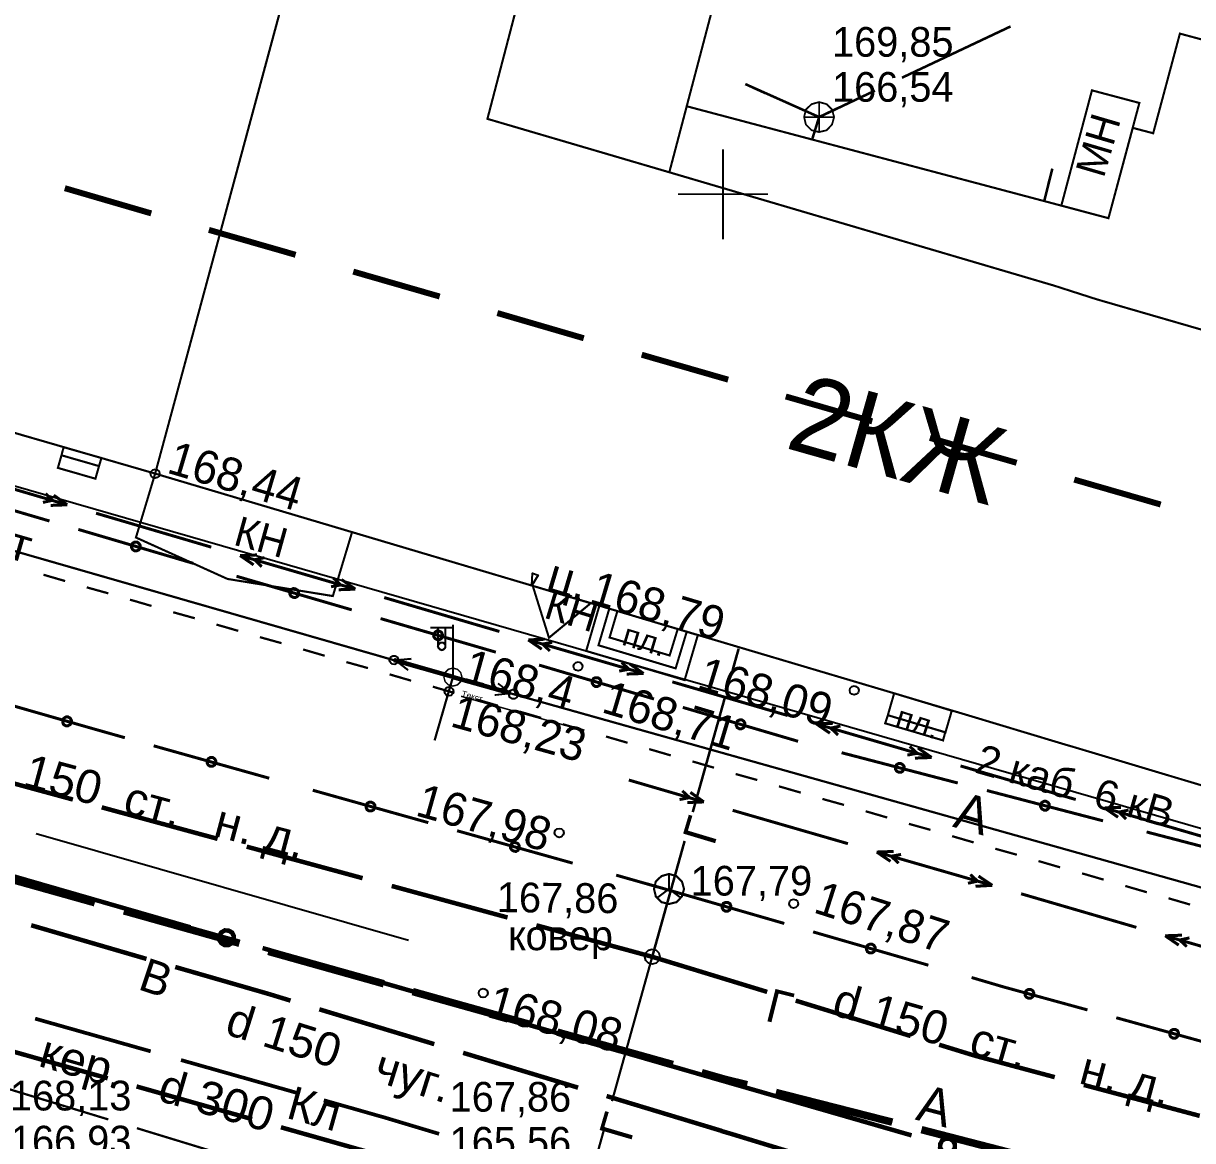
# Model space of a CAD drawing. Extents: x -2634 to -2115, y -2142 to -1393.
# Drawn here: x -2273.31 to -2234.36, y -1581.53 to -1544.31 of the extents above; entities that cross this region are included whole.
import ezdxf

# ---------------------------------------------------------------- set-up
doc = ezdxf.new("R2010")
doc.units = 0
doc.header["$MEASUREMENT"] = 0
for name, color, linetype in [('500_Дополн-Бордюры__п', 7, 'Continuous'), ('500_Дополн-Ступени__л', 7, 'Continuous'), ('500_Дороги-Проезжие_ч', 7, 'Continuous'), ('500_Линии_-Линии_связ', 7, 'Continuous'), ('500_Линии_-ЛЭП_провод', 7, 'Continuous'), ('500_Линии_-Смотровые_', 7, 'Continuous'), ('500_Линии_-Фонари_час', 7, 'Continuous'), ('500_Линии_-Электрокаб', 7, 'Continuous'), ('500_Объект-Опоры', 7, 'Continuous'), ('500_Рельеф-Высотные_о', 7, 'Continuous'), ('500_Строен-Дополнения', 7, 'Continuous'), ('500_Строен-Здания', 7, 'Continuous'), ('500_Трубоп-Водопровод', 7, 'Continuous'), ('500_Трубоп-Газопровод', 7, 'Continuous'), ('500_Трубоп-Канализаци', 7, 'Continuous'), ('500_Трубоп-Смотровые_', 7, 'Continuous'), ('500_Улицы-Улицы_и_их', 7, 'Continuous'), ('ЗАЯВКИ-Условные_з', 7, 'Continuous'), ('Красные_ли-Красные_ли', 7, 'Continuous'), ('Красные_ли-Линии_регу', 7, 'Continuous'), ('Красные_ли-Оси_улиц_к', 7, 'Continuous')]:
    doc.layers.add(name, color=color, linetype=linetype)
doc.styles.add('TARIAL', font='Arial')

msp = doc.modelspace()

# ---------------------------------------------------------------- linework, layer by layer
at = {"layer": '500_Дополн-Бордюры__п', "color": 1, "const_width": 0.075}
for points in [[(-2272.64, -1562.68), (-2271.92, -1562.89)], [(-2271.2, -1563.1), (-2270.48, -1563.3)], [(-2269.76, -1563.51), (-2269.04, -1563.72)], [(-2268.32, -1563.93), (-2267.6, -1564.13)], [(-2266.88, -1564.34), (-2266.15, -1564.55)], [(-2265.43, -1564.76), (-2264.71, -1564.96)], [(-2263.99, -1565.17), (-2263.27, -1565.38)], [(-2262.55, -1565.59), (-2261.83, -1565.79)], [(-2261.11, -1566), (-2260.39, -1566.21)], [(-2259.67, -1566.41), (-2258.95, -1566.62)], [(-2258.23, -1566.83), (-2257.51, -1567.04)], [(-2256.78, -1567.24), (-2256.06, -1567.45)], [(-2255.34, -1567.66), (-2254.62, -1567.87)], [(-2253.9, -1568.07), (-2253.18, -1568.28)], [(-2252.46, -1568.49), (-2251.74, -1568.7)], [(-2251.02, -1568.9), (-2250.3, -1569.11)], [(-2249.58, -1569.32), (-2248.86, -1569.52)], [(-2248.14, -1569.73), (-2247.41, -1569.94)], [(-2246.69, -1570.15), (-2245.97, -1570.35)], [(-2245.25, -1570.56), (-2244.53, -1570.77)], [(-2243.81, -1570.98), (-2243.09, -1571.18)], [(-2242.37, -1571.39), (-2241.65, -1571.6)], [(-2240.93, -1571.81), (-2240.21, -1572.01)], [(-2239.49, -1572.22), (-2238.77, -1572.43)], [(-2238.04, -1572.63), (-2237.32, -1572.84)], [(-2236.6, -1573.05), (-2235.88, -1573.26)], [(-2235.16, -1573.46), (-2234.44, -1573.67)]]:
    msp.add_lwpolyline(points, dxfattribs=at)
at = {"layer": '500_Дополн-Ступени__л', "color": 0, "const_width": 0.07}
for points in [[(-2271.97, -1558.43), (-2270.71, -1558.79), (-2270.79, -1559.06), (-2272.04, -1558.7)], [(-2272.04, -1558.7), (-2270.79, -1559.06), (-2270.91, -1559.48), (-2272.16, -1559.12)], [(-2253.79, -1563.81), (-2254.12, -1563.71), (-2254.56, -1565.22), (-2251.28, -1566.19), (-2250.84, -1564.69), (-2251.21, -1564.58), (-2251.58, -1565.8), (-2254.15, -1565.03)], [(-2251.51, -1564.49), (-2251.21, -1564.58), (-2251.58, -1565.8), (-2254.15, -1565.03), (-2253.79, -1563.81), (-2253.52, -1563.89), (-2253.78, -1564.77), (-2251.78, -1565.37)], [(-2244.51, -1567.36), (-2242.6, -1567.93), (-2242.67, -1568.2), (-2244.6, -1567.63)]]:
    msp.add_lwpolyline(points, close=True, dxfattribs=at)
at = {"layer": '500_Линии_-Линии_связ', "color": 6}
for points in [[(-2287.89, -1557.78), (-2259, -1566.09)], [(-2259, -1566.09), (-2225.5, -1575.51)]]:
    msp.add_lwpolyline(points, dxfattribs=at)
at = {"layer": '500_Линии_-Линии_связ', "color": 0}
for points, const_width in [([(-2272.44, -1560.89), (-2276.28, -1559.76)], 0.1), ([(-2267.65, -1562.3), (-2271.48, -1561.17)], 0.1), ([(-2262.37, -1563.85), (-2266.21, -1562.73)], 0.1), ([(-2257.57, -1565.26), (-2261.41, -1564.14)], 0.1), ([(-2259.04, -1566.07), (-2260.97, -1565.52)], 0.15), ([(-2252.3, -1566.82), (-2256.13, -1565.69)], 0.1), ([(-2259, -1566.09), (-2257.07, -1566.63)], 0.15), ([(-2273.78, -1567.01), (-2271.06, -1567.79)], 0.1), ([(-2247.5, -1568.23), (-2251.34, -1567.1)], 0.1), ([(-2271.06, -1567.79), (-2269.93, -1568.11)], 0.1), ([(-2268.97, -1568.38), (-2265.12, -1569.46)], 0.1), ([(-2242.18, -1569.62), (-2246.05, -1568.61)], 0.1), ([(-2263.67, -1569.86), (-2259.82, -1570.94)], 0.1), ([(-2237.34, -1570.88), (-2241.21, -1569.87)], 0.1), ([(-2258.86, -1571.21), (-2255.01, -1572.29)], 0.1), ([(-2232.02, -1572.26), (-2235.89, -1571.25)], 0.1), ([(-2253.56, -1572.69), (-2251.8, -1573.19)], 0.1), ([(-2251.8, -1573.19), (-2252.53, -1572.98)], 0.1), ([(-2251.8, -1573.19), (-2247.96, -1574.3)], 0.1), ([(-2247, -1574.58), (-2243.16, -1575.69)], 0.1), ([(-2241.72, -1576.1), (-2240.67, -1576.41)], 0.1), ([(-2240.67, -1576.41), (-2237.86, -1577.18)], 0.1), ([(-2236.9, -1577.44), (-2233.04, -1578.51)], 0.1)]:
    msp.add_lwpolyline(points, dxfattribs=dict(at, const_width=const_width))
at = {"layer": '500_Линии_-Линии_связ', "color": 0, "const_width": 0.1}
for points in [[(-2269.61, -1561.88), (-2269.67, -1561.84), (-2269.71, -1561.77), (-2269.71, -1561.7), (-2269.67, -1561.63), (-2269.6, -1561.59), (-2269.52, -1561.59), (-2269.46, -1561.64), (-2269.42, -1561.7), (-2269.42, -1561.78), (-2269.46, -1561.85), (-2269.53, -1561.88)], [(-2264.33, -1563.43), (-2264.4, -1563.39), (-2264.43, -1563.33), (-2264.43, -1563.25), (-2264.39, -1563.18), (-2264.32, -1563.14), (-2264.25, -1563.15), (-2264.18, -1563.19), (-2264.14, -1563.25), (-2264.14, -1563.33), (-2264.18, -1563.4), (-2264.25, -1563.44)], [(-2259.53, -1564.84), (-2259.6, -1564.8), (-2259.64, -1564.74), (-2259.63, -1564.66), (-2259.59, -1564.59), (-2259.53, -1564.55), (-2259.45, -1564.56), (-2259.38, -1564.6), (-2259.35, -1564.67), (-2259.35, -1564.74), (-2259.39, -1564.81), (-2259.46, -1564.85)], [(-2254.26, -1566.4), (-2254.32, -1566.36), (-2254.36, -1566.29), (-2254.36, -1566.21), (-2254.32, -1566.14), (-2254.25, -1566.11), (-2254.17, -1566.11), (-2254.11, -1566.15), (-2254.07, -1566.22), (-2254.07, -1566.29), (-2254.11, -1566.36), (-2254.18, -1566.4)], [(-2271.82, -1567.42), (-2271.75, -1567.46), (-2271.71, -1567.53), (-2271.71, -1567.61), (-2271.75, -1567.67), (-2271.82, -1567.71), (-2271.9, -1567.71), (-2271.97, -1567.67), (-2272, -1567.6), (-2272, -1567.52), (-2271.96, -1567.46), (-2271.89, -1567.42)], [(-2249.46, -1567.81), (-2249.53, -1567.77), (-2249.56, -1567.7), (-2249.56, -1567.62), (-2249.52, -1567.55), (-2249.45, -1567.52), (-2249.37, -1567.52), (-2249.31, -1567.56), (-2249.27, -1567.63), (-2249.27, -1567.71), (-2249.31, -1567.77), (-2249.38, -1567.81)], [(-2267, -1568.77), (-2266.94, -1568.81), (-2266.9, -1568.88), (-2266.9, -1568.96), (-2266.94, -1569.02), (-2267.01, -1569.06), (-2267.09, -1569.06), (-2267.15, -1569.02), (-2267.19, -1568.95), (-2267.19, -1568.88), (-2267.15, -1568.81), (-2267.08, -1568.77)], [(-2244.15, -1569.26), (-2244.22, -1569.22), (-2244.26, -1569.15), (-2244.26, -1569.08), (-2244.22, -1569.01), (-2244.15, -1568.97), (-2244.08, -1568.97), (-2244.01, -1569.01), (-2243.97, -1569.07), (-2243.97, -1569.15), (-2244.01, -1569.22), (-2244.07, -1569.26)], [(-2261.71, -1570.26), (-2261.64, -1570.3), (-2261.6, -1570.36), (-2261.6, -1570.44), (-2261.64, -1570.51), (-2261.71, -1570.55), (-2261.79, -1570.55), (-2261.86, -1570.51), (-2261.89, -1570.44), (-2261.89, -1570.36), (-2261.85, -1570.29), (-2261.79, -1570.26)], [(-2239.31, -1570.52), (-2239.38, -1570.48), (-2239.42, -1570.41), (-2239.42, -1570.33), (-2239.38, -1570.27), (-2239.31, -1570.23), (-2239.24, -1570.23), (-2239.17, -1570.27), (-2239.13, -1570.33), (-2239.13, -1570.41), (-2239.17, -1570.48), (-2239.23, -1570.52)], [(-2256.89, -1571.61), (-2256.83, -1571.64), (-2256.79, -1571.71), (-2256.79, -1571.79), (-2256.83, -1571.86), (-2256.9, -1571.9), (-2256.97, -1571.89), (-2257.04, -1571.85), (-2257.08, -1571.79), (-2257.08, -1571.71), (-2257.04, -1571.64), (-2256.97, -1571.6)], [(-2249.84, -1573.6), (-2249.77, -1573.64), (-2249.74, -1573.71), (-2249.74, -1573.78), (-2249.78, -1573.85), (-2249.85, -1573.89), (-2249.92, -1573.89), (-2249.99, -1573.85), (-2250.03, -1573.78), (-2250.03, -1573.7), (-2249.99, -1573.63), (-2249.92, -1573.6)], [(-2245.04, -1574.99), (-2244.97, -1575.03), (-2244.93, -1575.1), (-2244.93, -1575.17), (-2244.97, -1575.24), (-2245.04, -1575.28), (-2245.12, -1575.28), (-2245.19, -1575.24), (-2245.22, -1575.17), (-2245.22, -1575.09), (-2245.18, -1575.02), (-2245.11, -1574.99)], [(-2239.75, -1576.5), (-2239.68, -1576.54), (-2239.65, -1576.61), (-2239.65, -1576.69), (-2239.69, -1576.75), (-2239.75, -1576.79), (-2239.83, -1576.79), (-2239.9, -1576.75), (-2239.94, -1576.69), (-2239.94, -1576.61), (-2239.9, -1576.54), (-2239.83, -1576.5)], [(-2234.93, -1577.83), (-2234.86, -1577.87), (-2234.83, -1577.94), (-2234.83, -1578.01), (-2234.87, -1578.08), (-2234.93, -1578.12), (-2235.01, -1578.12), (-2235.08, -1578.08), (-2235.12, -1578.01), (-2235.12, -1577.93), (-2235.08, -1577.87), (-2235.01, -1577.83)]]:
    msp.add_lwpolyline(points, close=True, dxfattribs=at)
at = {"layer": '500_Линии_-Линии_связ', "color": 0}
for points in [[(-2261.01, -1565.66), (-2261.07, -1565.62), (-2261.11, -1565.56), (-2261.11, -1565.48), (-2261.07, -1565.41), (-2261, -1565.38), (-2260.92, -1565.38), (-2260.86, -1565.42), (-2260.82, -1565.48), (-2260.82, -1565.56), (-2260.86, -1565.63), (-2260.93, -1565.67)], [(-2256.94, -1566.5), (-2256.88, -1566.54), (-2256.84, -1566.61), (-2256.84, -1566.69), (-2256.88, -1566.77), (-2256.95, -1566.81), (-2257.03, -1566.81), (-2257.1, -1566.77), (-2257.13, -1566.7), (-2257.13, -1566.61), (-2257.09, -1566.54), (-2257.02, -1566.5)]]:
    msp.add_lwpolyline(points, close=True, dxfattribs=at)
at = {"layer": '500_Линии_-ЛЭП_провод', "color": 253, "const_width": 0.07}
for points in [[(-2259, -1566.09), (-2287.89, -1557.78)], [(-2225.5, -1575.51), (-2259, -1566.09)]]:
    msp.add_lwpolyline(points, dxfattribs=at)
at = {"layer": '500_Линии_-ЛЭП_провод', "color": 0}
for points, const_width in [([(-2260.38, -1565.48), (-2260.92, -1565.53)], 0.065), ([(-2259, -1566.09), (-2260.92, -1565.53)], 0.065), ([(-2260.49, -1565.86), (-2260.92, -1565.53)], 0.065), ([(-2259, -1566.09), (-2257.07, -1566.63)], 0.06), ([(-2257.5, -1566.3), (-2257.07, -1566.63)], 0.06), ([(-2257.61, -1566.69), (-2257.07, -1566.63)], 0.06)]:
    msp.add_lwpolyline(points, dxfattribs=dict(at, const_width=const_width))
at = {"layer": '500_Линии_-Смотровые_', "color": 0, "const_width": 0.07}
for points in [[(-2251.8, -1572.65), (-2251.55, -1572.72), (-2251.37, -1572.9), (-2251.3, -1573.15), (-2251.37, -1573.4), (-2251.55, -1573.59), (-2251.8, -1573.65), (-2252.05, -1573.59), (-2252.24, -1573.4), (-2252.3, -1573.15), (-2252.24, -1572.9), (-2252.05, -1572.72)], [(-2251.8, -1573.1), (-2251.8, -1573.1), (-2251.8, -1573.1), (-2251.8, -1573.1), (-2251.8, -1573.1), (-2251.8, -1573.1), (-2251.8, -1573.1), (-2251.8, -1573.1), (-2251.8, -1573.1), (-2251.8, -1573.1), (-2251.8, -1573.1), (-2251.8, -1573.1)]]:
    msp.add_lwpolyline(points, close=True, dxfattribs=at)
at = {"layer": '500_Линии_-Смотровые_', "color": 0, "const_width": 0.065}
for points in [[(-2251.8, -1572.65), (-2251.8, -1573.15)], [(-2252.2, -1573.45), (-2251.8, -1573.15)], [(-2251.8, -1573.15), (-2251.4, -1573.45)]]:
    msp.add_lwpolyline(points, dxfattribs=at)
at = {"layer": '500_Линии_-Фонари_час', "color": 0, "const_width": 0.065}
for points in [[(-2259, -1566.09), (-2259, -1564.34)], [(-2259.75, -1564.44), (-2259, -1564.44)], [(-2259.5, -1565.09), (-2259.5, -1564.44)], [(-2259.25, -1565.09), (-2259.25, -1564.44)], [(-2259.5, -1565.06), (-2259.5, -1564.94)], [(-2259.5, -1565.06), (-2259.5, -1564.94)], [(-2259.25, -1565.06), (-2259.25, -1564.94)], [(-2259.25, -1565.04), (-2259.25, -1565.04)]]:
    msp.add_lwpolyline(points, dxfattribs=at)
at = {"layer": '500_Линии_-Фонари_час', "color": 0, "const_width": 0.07}
msp.add_lwpolyline([(-2259.5, -1565.06), (-2259.48, -1565), (-2259.43, -1564.95), (-2259.37, -1564.94), (-2259.31, -1564.95), (-2259.26, -1565), (-2259.25, -1565.06), (-2259.26, -1565.12), (-2259.31, -1565.17), (-2259.37, -1565.19), (-2259.43, -1565.17), (-2259.48, -1565.12)], close=True, dxfattribs=at)
at = {"layer": '500_Линии_-Электрокаб', "color": 12, "const_width": 0.1}
for points in [[(-2271.85, -1560.35), (-2275.69, -1559.22)], [(-2272.33, -1560.2), (-2272.57, -1559.98)], [(-2271.85, -1560.35), (-2272.3, -1560.03)], [(-2272.34, -1560.2), (-2272.66, -1560.27)], [(-2271.85, -1560.35), (-2272.4, -1560.37)], [(-2267.05, -1561.76), (-2270.89, -1560.63)], [(-2265.53, -1562.02), (-2266.09, -1562.04)], [(-2262.25, -1563.16), (-2266.09, -1562.04)], [(-2265.64, -1562.35), (-2266.09, -1562.04)], [(-2265.28, -1562.11), (-2265.61, -1562.18)], [(-2265.37, -1562.41), (-2265.61, -1562.18)], [(-2262.74, -1563.02), (-2262.98, -1562.79)], [(-2262.25, -1563.16), (-2262.71, -1562.84)], [(-2262.74, -1563.02), (-2263.06, -1563.08)], [(-2262.25, -1563.16), (-2262.81, -1563.18)], [(-2258.27, -1564.33), (-2261.29, -1563.44)], [(-2257.45, -1564.57), (-2258.27, -1564.33)], [(-2255.94, -1564.83), (-2256.49, -1564.85)], [(-2252.65, -1565.97), (-2256.49, -1564.85)], [(-2256.04, -1565.16), (-2256.49, -1564.85)], [(-2255.69, -1564.93), (-2256.01, -1564.99)], [(-2255.77, -1565.22), (-2256.01, -1564.99)], [(-2253.14, -1565.82), (-2253.38, -1565.6)], [(-2253.14, -1565.83), (-2253.46, -1565.89)], [(-2252.65, -1565.97), (-2253.21, -1565.99)], [(-2252.65, -1565.97), (-2253.11, -1565.65)], [(-2247.85, -1567.37), (-2251.69, -1566.25)], [(-2246.34, -1567.63), (-2246.89, -1567.65)], [(-2243.05, -1568.77), (-2246.89, -1567.65)], [(-2246.44, -1567.96), (-2246.89, -1567.65)], [(-2246.09, -1567.72), (-2246.41, -1567.79)], [(-2246.17, -1568.02), (-2246.41, -1567.79)], [(-2243.54, -1568.63), (-2243.86, -1568.69)], [(-2243.54, -1568.62), (-2243.78, -1568.4)], [(-2243.05, -1568.77), (-2243.51, -1568.45)], [(-2243.05, -1568.77), (-2243.61, -1568.79)], [(-2238.25, -1570.17), (-2242.09, -1569.05)], [(-2250.64, -1570.25), (-2253.14, -1569.52)], [(-2251.12, -1570.1), (-2251.36, -1569.88)], [(-2251.13, -1570.11), (-2251.45, -1570.17)], [(-2250.64, -1570.25), (-2251.19, -1570.27)], [(-2250.64, -1570.25), (-2251.09, -1569.93)], [(-2245.84, -1571.64), (-2249.68, -1570.53)], [(-2236.74, -1570.43), (-2237.29, -1570.45)], [(-2233.45, -1571.57), (-2237.29, -1570.45)], [(-2236.84, -1570.76), (-2237.29, -1570.45)], [(-2236.49, -1570.52), (-2236.81, -1570.59)], [(-2236.57, -1570.82), (-2236.81, -1570.59)], [(-2244.32, -1571.9), (-2244.88, -1571.92)], [(-2241.03, -1573.03), (-2244.88, -1571.92)], [(-2244.42, -1572.23), (-2244.88, -1571.92)], [(-2244.07, -1572), (-2244.4, -1572.06)], [(-2244.15, -1572.29), (-2244.4, -1572.06)], [(-2241.52, -1572.89), (-2241.84, -1572.96)], [(-2241.52, -1572.89), (-2241.76, -1572.67)], [(-2241.03, -1573.03), (-2241.49, -1572.72)], [(-2241.03, -1573.03), (-2241.59, -1573.06)], [(-2236.23, -1574.43), (-2240.07, -1573.31)], [(-2234.71, -1574.69), (-2235.27, -1574.71)], [(-2231.43, -1575.82), (-2235.27, -1574.71)], [(-2234.82, -1575.02), (-2235.27, -1574.71)], [(-2234.46, -1574.78), (-2234.79, -1574.85)], [(-2234.55, -1575.07), (-2234.79, -1574.85)]]:
    msp.add_lwpolyline(points, dxfattribs=at)
at = {"layer": '500_Линии_-Электрокаб', "color": 1, "const_width": 0.06}
msp.add_lwpolyline([(-2253.14, -1569.52), (-2252.66, -1569.66)], dxfattribs=at)
at = {"layer": '500_Объект-Опоры', "color": 1, "const_width": 0.05}
msp.add_lwpolyline([(-2259, -1565.79), (-2258.85, -1565.83), (-2258.74, -1565.94), (-2258.7, -1566.09), (-2258.74, -1566.24), (-2258.85, -1566.35), (-2259, -1566.39), (-2259.15, -1566.35), (-2259.26, -1566.24), (-2259.3, -1566.09), (-2259.26, -1565.94), (-2259.15, -1565.83)], close=True, dxfattribs=at)
at = {"layer": '500_Объект-Опоры', "color": 0, "const_width": 0.075}
msp.add_lwpolyline([(-2259, -1566.09), (-2259.61, -1568.2)], dxfattribs=at)
at = {"layer": '500_Рельеф-Высотные_о', "color": 0}
for points in [[(-2268.92, -1559.16), (-2268.85, -1559.18), (-2268.79, -1559.24), (-2268.77, -1559.31), (-2268.79, -1559.39), (-2268.85, -1559.44), (-2268.92, -1559.46), (-2269, -1559.44), (-2269.05, -1559.39), (-2269.07, -1559.31), (-2269.05, -1559.24), (-2269, -1559.18)], [(-2256.37, -1563.04), (-2256.35, -1562.63), (-2256.16, -1562.69)], [(-2254.83, -1565.58), (-2254.75, -1565.6), (-2254.7, -1565.66), (-2254.68, -1565.73), (-2254.7, -1565.81), (-2254.75, -1565.86), (-2254.83, -1565.88), (-2254.9, -1565.86), (-2254.96, -1565.81), (-2254.98, -1565.73), (-2254.96, -1565.66), (-2254.9, -1565.6)], [(-2259.13, -1566.42), (-2259.06, -1566.44), (-2259, -1566.49), (-2258.98, -1566.57), (-2259, -1566.64), (-2259.06, -1566.7), (-2259.13, -1566.72), (-2259.21, -1566.7), (-2259.26, -1566.64), (-2259.28, -1566.57), (-2259.26, -1566.49), (-2259.21, -1566.44)], [(-2245.63, -1566.38), (-2245.56, -1566.4), (-2245.5, -1566.46), (-2245.48, -1566.53), (-2245.5, -1566.61), (-2245.56, -1566.66), (-2245.63, -1566.68), (-2245.71, -1566.66), (-2245.76, -1566.61), (-2245.78, -1566.53), (-2245.76, -1566.46), (-2245.71, -1566.4)], [(-2255.46, -1571.13), (-2255.38, -1571.15), (-2255.33, -1571.2), (-2255.31, -1571.28), (-2255.33, -1571.35), (-2255.38, -1571.41), (-2255.46, -1571.43), (-2255.53, -1571.41), (-2255.59, -1571.35), (-2255.61, -1571.28), (-2255.59, -1571.2), (-2255.53, -1571.15)], [(-2247.65, -1573.49), (-2247.58, -1573.51), (-2247.52, -1573.56), (-2247.5, -1573.64), (-2247.52, -1573.71), (-2247.58, -1573.77), (-2247.65, -1573.79), (-2247.73, -1573.77), (-2247.78, -1573.71), (-2247.8, -1573.64), (-2247.78, -1573.56), (-2247.73, -1573.51)], [(-2257.99, -1576.47), (-2257.92, -1576.49), (-2257.86, -1576.54), (-2257.84, -1576.62), (-2257.86, -1576.69), (-2257.92, -1576.75), (-2257.99, -1576.77), (-2258.07, -1576.75), (-2258.12, -1576.69), (-2258.14, -1576.62), (-2258.12, -1576.54), (-2258.07, -1576.49)]]:
    msp.add_lwpolyline(points, close=True, dxfattribs=at)
at = {"layer": '500_Рельеф-Высотные_о', "color": 0, "const_width": 0.05}
msp.add_lwpolyline([(-2258.73, -1566.73), (-2254.68, -1567.86)], dxfattribs=at)
at = {"layer": '500_Строен-Дополнения', "color": 0, "const_width": 0.07}
for points in [[(-2253.52, -1563.89), (-2251.51, -1564.49), (-2251.78, -1565.37), (-2253.78, -1564.77)], [(-2244.3, -1566.63), (-2242.38, -1567.21), (-2242.59, -1567.93), (-2244.51, -1567.36)]]:
    msp.add_lwpolyline(points, close=True, dxfattribs=at)
at = {"layer": '500_Строен-Здания', "color": 0, "const_width": 0.07}
for points in [[(-2249.77, -1516.56), (-2251.11, -1521.71), (-2251.41, -1522.87), (-2251.69, -1523.92), (-2251.73, -1524.08), (-2257.85, -1547.49), (-2251.79, -1549.27), (-2238.96, -1553.05), (-2237.56, -1553.5), (-2229.65, -1555.79), (-2226.37, -1543.94), (-2226.08, -1542.93), (-2225.43, -1543.11), (-2221.2, -1527.17), (-2220.92, -1526.12), (-2220.48, -1524.48), (-2222.07, -1524.03), (-2222.43, -1523.92), (-2229.33, -1521.95), (-2236.93, -1519.77), (-2248.03, -1516.59), (-2248.21, -1517.11), (-2249.3, -1516.73)], [(-2267.23, -1537.31), (-2269.64, -1536.61), (-2274.4, -1535.24), (-2275.12, -1535.04), (-2278.84, -1533.97), (-2287.64, -1531.44), (-2288.8, -1535.72), (-2289.01, -1536.51), (-2292.51, -1549.48), (-2292.69, -1550.17), (-2293.26, -1552.28), (-2287.83, -1553.85), (-2285.68, -1554.47), (-2276.4, -1557.15), (-2274.45, -1557.71), (-2274.27, -1557.76), (-2268.92, -1559.31), (-2263.28, -1538.44)], [(-2257.85, -1547.49), (-2253.69, -1531.56), (-2247.55, -1533.17), (-2251.79, -1549.27)], [(-2233.17, -1545.08), (-2232.37, -1542.07), (-2226.37, -1543.94), (-2229.65, -1555.79), (-2237.56, -1553.5), (-2238.96, -1553.05), (-2251.79, -1549.27), (-2251.21, -1547.07), (-2239.3, -1550.23), (-2237.16, -1550.8), (-2236.35, -1547.79), (-2235.67, -1547.97), (-2234.78, -1544.65)], [(-2237.16, -1550.8), (-2236.13, -1546.96), (-2237.71, -1546.54), (-2238.73, -1550.38)], [(-2268.92, -1559.31), (-2262.36, -1561.26), (-2263, -1563.39), (-2266.51, -1562.82), (-2269.56, -1561.44)], [(-2256.34, -1563.05), (-2254.41, -1563.63), (-2255.8, -1564.78)]]:
    msp.add_lwpolyline(points, close=True, dxfattribs=at)
msp.add_lwpolyline([(-2214.28, -1543.05), (-2215.06, -1545.87), (-2219.14, -1561.19), (-2219.55, -1562.73), (-2219.72, -1563.35), (-2219.83, -1563.77), (-2219.95, -1564.23), (-2221.69, -1570.79), (-2223.86, -1572.06), (-2224.64, -1572.52), (-2238.32, -1568.42), (-2238.63, -1568.33), (-2241.95, -1567.33), (-2243.33, -1566.92), (-2244.3, -1566.63), (-2253.52, -1563.89), (-2253.79, -1563.81), (-2254.12, -1563.71), (-2268.92, -1559.31), (-2261.54, -1531.98)], dxfattribs=at)
at = {"layer": '500_Трубоп-Водопровод', "color": 94}
for points, const_width in [([(-2274.78, -1572.53), (-2270.93, -1573.61)], 0.25), ([(-2269.96, -1573.88), (-2266.11, -1574.96)], 0.25), ([(-2273.05, -1574.36), (-2269.21, -1575.48)], 0.15), ([(-2265.15, -1575.23), (-2261.3, -1576.31)], 0.25), ([(-2268.25, -1575.75), (-2265.13, -1576.65)], 0.15), ([(-2260.34, -1576.57), (-2256.48, -1577.65)], 0.25), ([(-2265.13, -1576.65), (-2264.41, -1576.87)], 0.15), ([(-2263.45, -1577.16), (-2259.62, -1578.32)], 0.15), ([(-2255.52, -1577.92), (-2251.67, -1579)], 0.25), ([(-2258.66, -1578.61), (-2254.83, -1579.77)], 0.15), ([(-2250.71, -1579.27), (-2249.94, -1579.49)], 0.25), ([(-2249.94, -1579.49), (-2250.66, -1579.29)], 0.25), ([(-2249.2, -1579.68), (-2249.94, -1579.49)], 0.25), ([(-2249.94, -1579.49), (-2249.21, -1579.67)], 0.25), ([(-2244.36, -1580.92), (-2248.24, -1579.93)], 0.25), ([(-2253.88, -1580.05), (-2250.05, -1581.21)], 0.15), ([(-2239.52, -1582.17), (-2243.39, -1581.17)], 0.25), ([(-2249.73, -1581.31), (-2250.07, -1581.21)], 0.15), ([(-2247.7, -1581.93), (-2249.73, -1581.31)], 0.15), ([(-2249.73, -1581.31), (-2249.4, -1581.41)], 0.15)]:
    msp.add_lwpolyline(points, dxfattribs=dict(at, const_width=const_width))
at = {"layer": '500_Трубоп-Газопровод', "color": 5}
for points, const_width in [([(-2249.48, -1565.14), (-2249.68, -1565.86)], 0.085), ([(-2249.66, -1565.78), (-2249.48, -1565.14)], 0.085), ([(-2251.01, -1570.59), (-2249.93, -1566.74)], 0.085), ([(-2271.66, -1570.17), (-2275.52, -1569.12)], 0.15), ([(-2266.84, -1571.48), (-2270.7, -1570.43)], 0.15), ([(-2262.01, -1572.79), (-2265.87, -1571.74)], 0.15), ([(-2252.36, -1575.41), (-2251.28, -1571.55)], 0.085), ([(-2257.18, -1574.1), (-2261.04, -1573.05)], 0.15), ([(-2252.36, -1575.41), (-2256.22, -1574.36)], 0.15), ([(-2252.36, -1575.41), (-2253.7, -1580.22)], 0.075), ([(-2252.36, -1575.41), (-2248.53, -1576.58)], 0.15), ([(-2247.58, -1576.87), (-2243.75, -1578.05)], 0.15), ([(-2242.8, -1578.34), (-2241.63, -1578.7)], 0.15), ([(-2241.63, -1578.7), (-2238.95, -1579.42)], 0.15), ([(-2237.98, -1579.68), (-2234.12, -1580.71)], 0.15), ([(-2253.97, -1581.18), (-2255.31, -1586)], 0.075)]:
    msp.add_lwpolyline(points, dxfattribs=dict(at, const_width=const_width))
at = {"layer": '500_Трубоп-Канализаци', "color": 34}
for points, const_width in [([(-2240.42, -1544.41), (-2244.04, -1546.12)], 0.085), ([(-2246.8, -1547.43), (-2249.26, -1546.33)], 0.085), ([(-2249.26, -1546.33), (-2248.58, -1546.64)], 0.085), ([(-2244.94, -1546.55), (-2246.8, -1547.43)], 0.085), ([(-2246.8, -1547.43), (-2246.13, -1547.11)], 0.085), ([(-2246.8, -1547.43), (-2247.03, -1548.17)], 0.085), ([(-2247.03, -1548.17), (-2246.81, -1547.46)], 0.085), ([(-2239.03, -1549.15), (-2239.3, -1550.23)], 0.085), ([(-2239.3, -1550.23), (-2239.12, -1549.5)], 0.085), ([(-2274.35, -1578.37), (-2270.5, -1579.46)], 0.15), ([(-2269.54, -1579.73), (-2265.69, -1580.82)], 0.15), ([(-2264.73, -1581.09), (-2260.88, -1582.18)], 0.15)]:
    msp.add_lwpolyline(points, dxfattribs=dict(at, const_width=const_width))
at = {"layer": '500_Трубоп-Канализаци', "color": 32}
for points, const_width in [([(-2269.07, -1578.56), (-2272.92, -1577.47)], 0.125), ([(-2264.21, -1579.94), (-2268.06, -1578.85)], 0.125), ([(-2274.31, -1579.66), (-2270.48, -1580.83)], 0.075), ([(-2261.26, -1580.77), (-2263.3, -1580.19)], 0.125), ([(-2259.46, -1581.31), (-2261.26, -1580.77)], 0.125), ([(-2269.53, -1581.12), (-2265.7, -1582.29)], 0.075)]:
    msp.add_lwpolyline(points, dxfattribs=dict(at, const_width=const_width))
at = {"layer": '500_Трубоп-Смотровые_', "color": 0, "const_width": 0.06}
msp.add_lwpolyline([(-2246.8, -1546.93), (-2246.55, -1547), (-2246.37, -1547.18), (-2246.3, -1547.43), (-2246.37, -1547.68), (-2246.55, -1547.87), (-2246.8, -1547.93), (-2247.05, -1547.87), (-2247.24, -1547.68), (-2247.3, -1547.43), (-2247.24, -1547.18), (-2247.05, -1547)], close=True, dxfattribs=at)
at = {"layer": '500_Трубоп-Смотровые_', "color": 0, "const_width": 0.055}
for points in [[(-2246.8, -1547.93), (-2246.8, -1546.93)], [(-2247.3, -1547.43), (-2246.3, -1547.43)]]:
    msp.add_lwpolyline(points, dxfattribs=at)
at = {"layer": '500_Трубоп-Смотровые_', "color": 0}
msp.add_lwpolyline([(-2252.36, -1575.16), (-2252.23, -1575.19), (-2252.14, -1575.28), (-2252.11, -1575.41), (-2252.14, -1575.53), (-2252.23, -1575.62), (-2252.36, -1575.66), (-2252.48, -1575.62), (-2252.57, -1575.53), (-2252.61, -1575.41), (-2252.57, -1575.28), (-2252.48, -1575.19)], close=True, dxfattribs=at)
at = {"layer": '500_Улицы-Улицы_и_их', "color": 255}
msp.add_lwpolyline([(-2272.88, -1571.3), (-2260.48, -1574.86)], dxfattribs=at)
at = {"layer": 'ЗАЯВКИ-Условные_з', "color": 98, "const_width": 0.065}
for points in [[(-2250, -1551.5), (-2250, -1548.5)], [(-2250, -1551.5), (-2250, -1548.5)], [(-2248.5, -1550), (-2251.5, -1550)], [(-2251.5, -1550), (-2248.5, -1550)]]:
    msp.add_lwpolyline(points, dxfattribs=at)
at = {"layer": 'Красные_ли-Красные_ли', "color": 12}
msp.add_line((-2225.04, -1573.75), (-2388.99, -1526.42), dxfattribs=at)
at = {"layer": 'Красные_ли-Линии_регу', "color": 0, "const_width": 0.2}
for points in [[(-2271.93, -1549.8), (-2269.05, -1550.64)], [(-2267.13, -1551.19), (-2264.24, -1552.02)], [(-2262.32, -1552.58), (-2259.44, -1553.41)], [(-2257.52, -1553.96), (-2254.64, -1554.8)], [(-2252.71, -1555.35), (-2249.83, -1556.18)], [(-2247.91, -1556.74), (-2245.03, -1557.57)], [(-2243.11, -1558.12), (-2240.22, -1558.95)], [(-2238.3, -1559.51), (-2235.42, -1560.34)]]:
    msp.add_lwpolyline(points, dxfattribs=at)
at = {"layer": 'Красные_ли-Оси_улиц_к', "color": 12, "const_width": 0.15}
for points in [[(-2289.36, -1568.19), (-2267.74, -1574.43)], [(-2265.34, -1575.12), (-2243.72, -1581.36)]]:
    msp.add_lwpolyline(points, dxfattribs=at)
for points in [[(-2266.47, -1574.54), (-2266.36, -1574.6), (-2266.3, -1574.72), (-2266.3, -1574.85), (-2266.37, -1574.96), (-2266.48, -1575.02), (-2266.61, -1575.02), (-2266.72, -1574.95), (-2266.79, -1574.84), (-2266.78, -1574.71), (-2266.72, -1574.6), (-2266.6, -1574.53)], [(-2254.53, -1578.24), (-2254.53, -1578.24), (-2254.53, -1578.24), (-2254.53, -1578.24), (-2254.53, -1578.24), (-2254.53, -1578.24), (-2254.53, -1578.24), (-2254.53, -1578.24), (-2254.53, -1578.24), (-2254.53, -1578.24), (-2254.53, -1578.24), (-2254.53, -1578.24)], [(-2242.45, -1581.47), (-2242.34, -1581.54), (-2242.28, -1581.65), (-2242.28, -1581.78), (-2242.35, -1581.89), (-2242.46, -1581.95), (-2242.59, -1581.95), (-2242.7, -1581.88), (-2242.77, -1581.77), (-2242.76, -1581.64), (-2242.7, -1581.53), (-2242.58, -1581.47)]]:
    msp.add_lwpolyline(points, close=True, dxfattribs=at)

# ---------------------------------------------------------------- texts
at = {"layer": '500_Дороги-Проезжие_ч', "color": 0}
for rotation, p in [(343.95, (-2242.38, -1571.07)), (345.34, (-2243.62, -1580.83))]:
    msp.add_text('А', height=1.23, rotation=rotation, dxfattribs=at).set_placement(p)
at = {"layer": '500_Линии_-Линии_связ', "color": 0, "style": 'TARIAL'}
msp.add_text('каб. Уфанет', height=1.11, rotation=343.84, dxfattribs=at).set_placement((-2281.71, -1559.84))
at = {"layer": '500_Линии_-Смотровые_', "color": 0}
msp.add_text('167,79', height=0.99, dxfattribs=at).set_placement((-2251.08, -1573.37))
at = {"layer": '500_Линии_-Электрокаб', "color": 0, "style": 'TARIAL'}
msp.add_text('2 каб  6 кВ', height=0.99, rotation=343.93, dxfattribs=at).set_placement((-2241.65, -1569.26))
at = {"layer": '500_Рельеф-Высотные_о', "color": 214}
for s, rotation, p in [('168,44', 343.42, (-2268.57, -1559.27)), ('168,79', 343.44, (-2254.5, -1563.6)), ('168,4', 344.45, (-2258.71, -1566.21)), ('168,09', 343.07, (-2250.91, -1566.46)), ('168,71', 343.37, (-2254.09, -1567.25)), ('168,23', 344.45, (-2259.13, -1567.72)), ('167,98', 344.36, (-2260.29, -1570.69)), ('167,87', 342.26, (-2247.03, -1573.92)), ('168,08', 344.44, (-2257.92, -1577.4))]:
    msp.add_text(s, height=1.11, rotation=rotation, dxfattribs=at).set_placement(p)
at = {"layer": '500_Рельеф-Высотные_о', "color": 214, "style": 'TARIAL'}
msp.add_text('ц.', height=1.11, rotation=343.44, dxfattribs=at).set_placement((-2255.94, -1563.17))
at = {"layer": '500_Рельеф-Высотные_о', "color": 0, "style": 'TARIAL'}
msp.add_text('Текст', height=0.2, rotation=344.45, dxfattribs=at).set_placement((-2258.73, -1566.73))
at = {"layer": '500_Строен-Дополнения', "color": 0, "style": 'TARIAL'}
for rotation, p in [(343.39, (-2253.41, -1565)), (342.34, (-2244.31, -1567.73))]:
    msp.add_text('пл. ', height=0.74, rotation=rotation, dxfattribs=at).set_placement(p)
at = {"layer": '500_Строен-Здания', "color": 5}
for s, height, rotation, p in [('МН', 0.99, 73.65, (-2237.32, -1549.49)), ('2КЖ', 2.59, 344.2, (-2247.98, -1558.44)), ('КН', 0.99, 344.51, (-2266.35, -1561.67)), ('КН', 0.99, 342.95, (-2256.01, -1564.1))]:
    msp.add_text(s, height=height, rotation=rotation, dxfattribs=at).set_placement(p)
at = {"layer": '500_Трубоп-Водопровод', "color": 94}
msp.add_text('В', height=1.11, rotation=341.57, dxfattribs=at).set_placement((-2269.53, -1576.48))
at = {"layer": '500_Трубоп-Водопровод', "color": 94, "style": 'TARIAL'}
msp.add_text('d 150   чуг.', height=1.11, rotation=342.51, dxfattribs=at).set_placement((-2266.64, -1577.97))
at = {"layer": '500_Трубоп-Газопровод', "color": 5, "style": 'TARIAL'}
for s, rotation, p in [('d 150  ст.', 344.88, (-2274.62, -1569.37)), ('н. д.', 345.11, (-2267.02, -1571.37)), ('d 150  ст.', 344.07, (-2246.42, -1577.33)), ('н. д.', 345.06, (-2238.19, -1579.61))]:
    msp.add_text(s, height=1.11, rotation=rotation, dxfattribs=at).set_placement(p)
at = {"layer": '500_Трубоп-Газопровод', "color": 5}
for rotation, p in [(73.3, (-2250.3, -1571.74)), (345.96, (-2248.64, -1577.53)), (73.61, (-2253.08, -1581.61))]:
    msp.add_text('Г', height=1.11, rotation=rotation, dxfattribs=at).set_placement(p)
at = {"layer": '500_Трубоп-Канализаци', "color": 14, "style": 'TARIAL'}
msp.add_text('кер.   d 300 ', height=1.11, rotation=343.88, dxfattribs=at).set_placement((-2272.85, -1579.04))
at = {"layer": '500_Трубоп-Канализаци', "color": 14}
msp.add_text('Кл', height=1.11, rotation=344.39, dxfattribs=at).set_placement((-2264.59, -1580.77))
at = {"layer": '500_Трубоп-Смотровые_', "color": 5}
for s, p in [('169,85', (-2246.37, -1545.42)), ('166,54', (-2246.37, -1546.92)), ('ковер', (-2257.16, -1575.19)), ('168,13', (-2273.76, -1580.53)), ('167,86', (-2259.11, -1580.57)), ('166,93', (-2273.76, -1582.03)), ('165,56', (-2259.11, -1582.07))]:
    msp.add_text(s, height=0.99, dxfattribs=at).set_placement(p)
msp.add_text('167,86', height=0.99, rotation=359.47, dxfattribs=at).set_placement((-2257.54, -1573.92))

doc.saveas('drawing.dxf')
